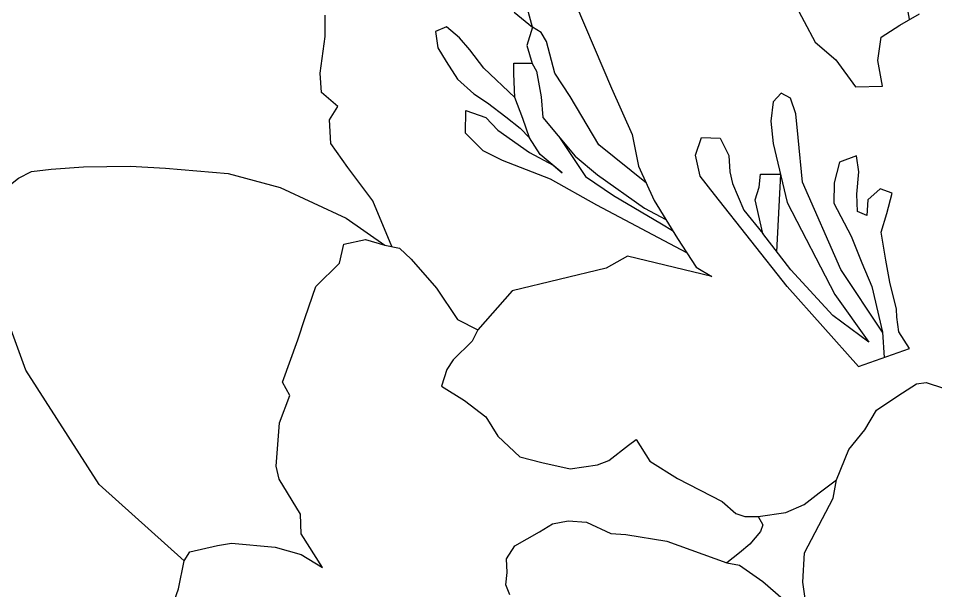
# Model space of a CAD drawing. Header units: millimetres. Extents: x 607619 to 1211550, y 1310734 to 2622648.
# Drawn here: x 607655.8091 to 607656.1449, y 1311007.3067 to 1311007.5161 of the extents above; entities that cross this region are included whole.
import ezdxf

# ---------------------------------------------------------------- set-up
doc = ezdxf.new("R2010")
doc.units = ezdxf.units.MM
doc.layers.add('elenarbi-free_blocks', color=7, linetype='Continuous')

# ---------------------------------------------------------------- blocks, each defined once
blk = doc.blocks.new('A$C69433AA9')
at = {"layer": 'elenarbi-free_blocks', "color": 222}
blk.add_lwpolyline([(12.784, 21.231), (12.716, 21.616)], dxfattribs=at)
at = {"layer": 'elenarbi-free_blocks', "color": 211}
for points in [[(6.907, 18.651), (6.689, 19.17), (6.406, 19.549), (6.213, 19.823), (6.197, 20.089), (6.293, 20.242), (6.108, 20.4), (6.092, 20.618), (6.148, 21.037), (6.148, 21.279)], [(8.294, 21.311), (8.504, 21.142), (8.423, 21.432)], [(11.461, 21.44), (11.711, 20.973), (11.945, 20.772), (12.171, 20.465), (12.171, 20.465), (12.477, 20.473), (12.421, 20.763), (12.461, 21.029), (12.671, 21.166), (12.897, 21.295)], [(8.894, 21.632), (9.4, 20.449), (9.632, 19.922), (9.706, 19.564), (9.885, 19.175), (10.149, 18.743), (10.359, 18.417), (10.538, 18.312), (9.579, 18.543), (9.337, 18.406), (8.271, 18.149), (7.882, 17.707)], [(8.244, 14.698), (8.201, 14.812), (8.216, 14.951), (8.206, 15.107), (8.302, 15.255), (8.581, 15.414), (8.729, 15.504), (8.906, 15.538), (9.114, 15.523), (9.39, 15.395), (9.561, 15.383), (10.029, 15.308), (10.708, 15.061), (10.854, 15.037), (11.119, 14.849), (11.434, 14.572)], [(11.609, 14.578), (11.573, 14.843), (11.591, 15.175), (11.712, 15.405), (11.917, 15.794), (11.955, 16.005), (12.094, 16.349), (12.275, 16.573), (12.408, 16.796), (12.65, 16.959), (12.861, 17.092), (12.97, 17.11), (13.17, 17.043)], [(4.393, 14.509), (4.483, 14.765), (4.547, 15.085), (4.611, 15.188), (4.925, 15.258), (5.085, 15.284), (5.579, 15.239), (5.874, 15.156), (6.117, 15.008), (5.875, 15.391), (5.869, 15.615), (5.625, 16.012), (5.593, 16.159), (5.631, 16.652), (5.747, 16.96), (5.663, 17.113), (5.837, 17.591), (5.92, 17.848), (6.042, 18.2), (6.311, 18.462), (6.362, 18.68), (6.606, 18.731), (6.824, 18.667), (6.991, 18.635), (7.125, 18.507), (7.414, 18.181), (7.651, 17.822), (7.882, 17.707), (7.818, 17.579), (7.6, 17.367), (7.529, 17.258), (7.471, 17.066), (7.729, 16.903), (7.973, 16.717), (8.107, 16.5), (8.357, 16.263), (8.607, 16.199), (8.928, 16.128), (9.242, 16.173), (9.37, 16.224), (9.591, 16.396), (9.681, 16.46), (9.835, 16.217), (10.149, 16.018), (10.656, 15.756), (10.81, 15.621), (10.912, 15.589), (11.066, 15.589), (11.38, 15.634), (11.585, 15.724), (11.758, 15.858), (11.955, 16.005)], [(11.066, 15.589), (11.117, 15.494), (11.089, 15.418), (10.971, 15.275), (10.854, 15.177), (10.708, 15.061)]]:
    blk.add_lwpolyline(points, dxfattribs=at)
at = {"layer": 'elenarbi-free_blocks'}
for points in [[(8.302, 20.342), (7.95, 20.675), (7.791, 20.883), (7.674, 21.019), (7.527, 21.147), (7.402, 21.094), (7.428, 20.909), (7.523, 20.754), (7.652, 20.55), (7.837, 20.384), (7.992, 20.282), (8.2, 20.124), (8.363, 19.995), (8.467, 19.885)], [(9.795, 19.37), (9.255, 19.806), (8.931, 20.356), (8.754, 20.618), (8.663, 20.978), (8.602, 21.081), (8.504, 21.142), (8.437, 20.935), (8.498, 20.728), (8.547, 20.642), (8.602, 20.35), (8.62, 20.118), (8.986, 19.679), (9.242, 19.466), (9.773, 19.088), (10.017, 18.959)], [(10.254, 18.58), (9.231, 19.123), (8.706, 19.415), (8.162, 19.629), (7.943, 19.739), (7.741, 19.94), (7.747, 20.196), (7.973, 20.117), (8.107, 19.971), (8.467, 19.721), (8.736, 19.574), (8.839, 19.489), (8.589, 19.695), (8.467, 19.885), (8.394, 20.105), (8.302, 20.342), (8.29, 20.611), (8.29, 20.732), (8.497, 20.732)], [(12.477, 17.681), (12.003, 18.391), (11.566, 19.383), (11.518, 19.891), (11.492, 20.157), (11.433, 20.335), (11.324, 20.391), (11.236, 20.293), (11.207, 20.075), (11.236, 19.823), (11.395, 19.153), (11.934, 18.107), (12.322, 17.568), (11.911, 17.868), (11.436, 18.386), (11.119, 18.8), (11.032, 19.181), (11.075, 19.325), (11.089, 19.472), (11.32, 19.472)], [(8.803, 19.899), (9.103, 19.445), (9.422, 19.232), (9.966, 18.91), (10.092, 18.835)], [(12.203, 17.29), (11.393, 18.197), (10.569, 19.244), (10.405, 19.452), (10.354, 19.69), (10.421, 19.888), (10.632, 19.883), (10.732, 19.686), (10.741, 19.501), (10.774, 19.367), (10.9, 19.065), (11.119, 18.8)], [(12.203, 17.29), (12.784, 17.495), (12.66, 17.683), (12.639, 17.85), (12.634, 17.941), (12.558, 18.246), (12.515, 18.499), (12.461, 18.816), (12.526, 19.026), (12.585, 19.258), (12.45, 19.306), (12.31, 19.182), (12.299, 19.005), (12.192, 19.048), (12.186, 19.247), (12.208, 19.5), (12.181, 19.683), (11.987, 19.608), (11.928, 19.376), (11.922, 19.145), (12.121, 18.768), (12.24, 18.466), (12.353, 18.197), (12.477, 17.681), (12.493, 17.392)], [(11.278, 18.593), (11.32, 19.472)]]:
    blk.add_lwpolyline(points, dxfattribs=at)
at = {"layer": 'elenarbi-free_blocks', "color": 82}
blk.add_lwpolyline([(4.547, 15.085), (3.581, 15.951), (2.751, 17.25), (2.304, 18.467), (2.266, 19.297), (2.501, 19.297), (2.666, 19.427), (2.813, 19.505), (3.039, 19.531), (3.405, 19.557), (3.935, 19.566), (4.335, 19.54), (5.047, 19.479), (5.638, 19.323), (6.386, 18.975), (6.824, 18.667)], dxfattribs=at)

msp = doc.modelspace()

# ---------------------------------------------------------------- block references
at = {"color": 7, "lineweight": 0, "xscale": 0.03224236536951503, "yscale": 0.03224236536951503, "zscale": 0.03224236536951503}
msp.add_blockref('A$C69433AA9', (607655.72319, 1311006.83125), dxfattribs=at)

doc.saveas('drawing.dxf')
